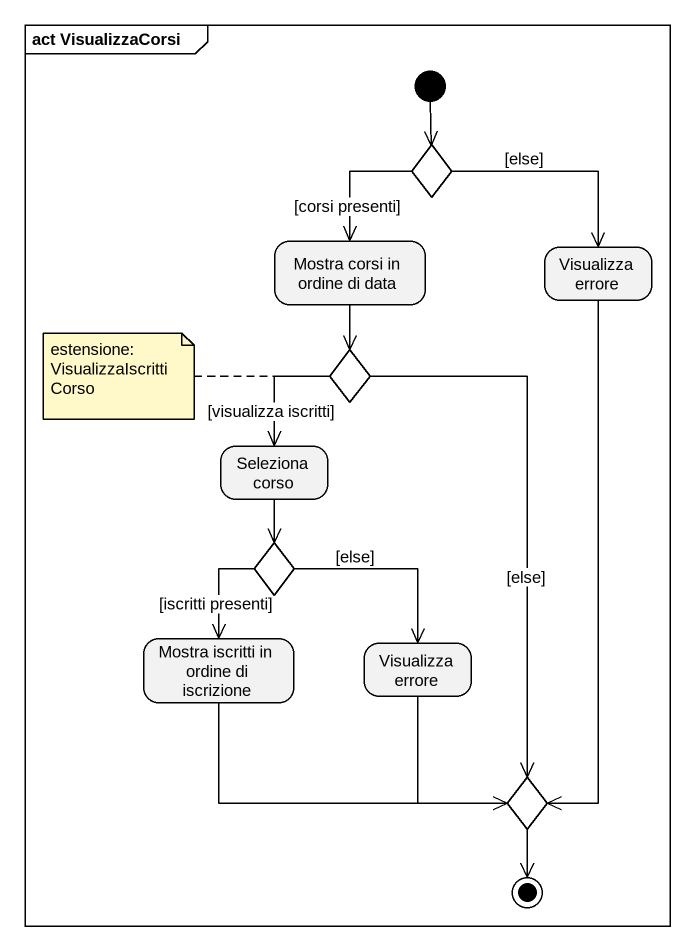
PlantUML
@startuml
mainframe act VisualizzaCorsi
hide empty description
state choice1 <<choice>>
state "Mostra corsi in ordine di data" as Mostra_corsi_in_ordine_di
state "Visualizza errore" as Visualizza_errore
state choice2 <<choice>>
state "Seleziona corso" as Seleziona_corso
state choice3 <<choice>>
state "Mostra iscritti in ordine di iscrizione" as Mostra_iscritti_in_ordine
state "Visualizza errore" as Visualizza_errore_2
state choice4 <<choice>>
[*] --> choice1
choice1 --> Mostra_corsi_in_ordine_di : [corsi presenti]
choice1 --> Visualizza_errore : [else]
Mostra_corsi_in_ordine_di --> choice2
Visualizza_errore --> choice4
choice2 --> Seleziona_corso : [visualizza iscritti]
choice2 --> choice4 : [else]
Seleziona_corso --> choice3
choice3 --> Mostra_iscritti_in_ordine : [iscritti presenti]
choice3 --> Visualizza_errore_2 : [else]
Mostra_iscritti_in_ordine -right-> choice4
Visualizza_errore_2 --> choice4
choice4 --> [*]
note left of choice2 : estensione: VisualizzaIscrittiCorso
@enduml
